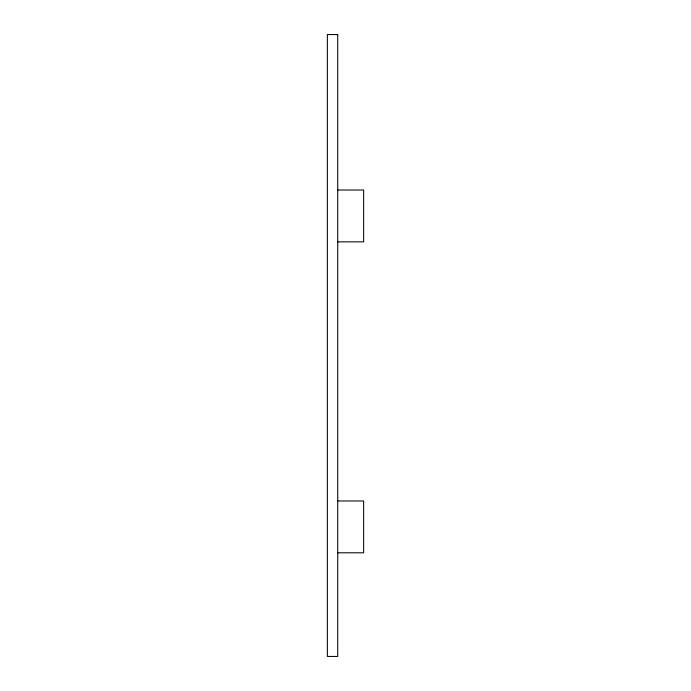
<?xml version="1.0" encoding="UTF-8"?>
<svg xmlns="http://www.w3.org/2000/svg" width="691" height="691" viewBox="0 0 691 691"><rect width="100%" height="100%" fill="white"/><g stroke="black" fill="none" stroke-linecap="round" stroke-linejoin="round"><path stroke-width="1.04" d="M337.726 190.025L363.639 190.025L363.639 241.85L337.726 241.85M337.726 500.975L363.639 500.975L363.639 552.8L337.726 552.8M337.726 34.55L327.361 34.55L327.361 656.45L337.726 656.45L337.726 34.55"/></g></svg>
